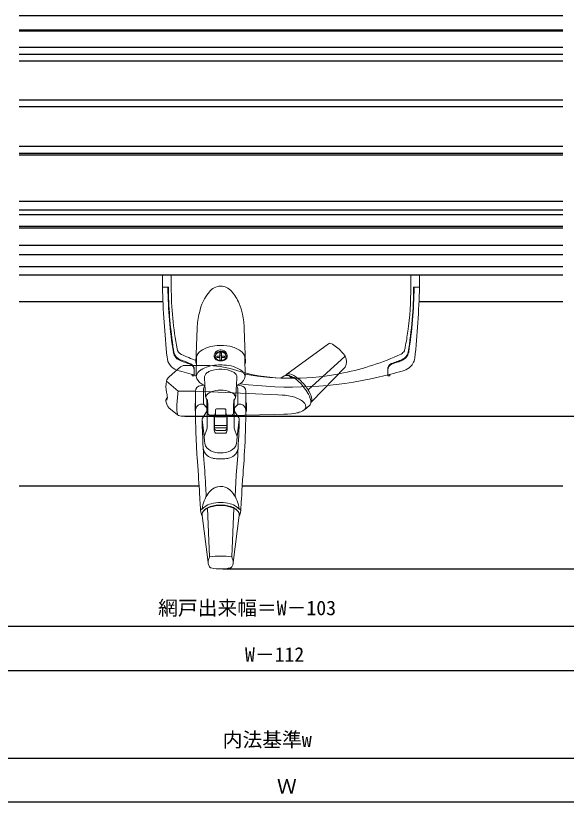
# Model space of a CAD drawing. Units: millimetres, scale not verified. Extents: x -525 to 525, y -783 to 778.
# Drawn here: x -121.1 to 129.4, y -491.7 to -133.7 of the extents above; entities that cross this region are included whole.
import ezdxf
from ezdxf.enums import TextEntityAlignment as Align

# ---------------------------------------------------------------- set-up
doc = ezdxf.new("R2010")
doc.units = ezdxf.units.MM
doc.header["$LTSCALE"] = 4
for name, color, linetype in [('0-4_YKK_12', 2, 'Continuous'), ('0-7_YKK_D', 6, 'Continuous'), ('0-9_YSS_K', 3, 'Continuous')]:
    doc.layers.add(name, color=color, linetype=linetype)
doc.layers.add('0-5_YKK_13', color=4, linetype='Continuous', lineweight=18)
doc.styles.add('ＭＳ ゴシック', font='')
doc.styles.get('ＭＳ ゴシック').set_extended_font_data('MS Gothic')

msp = doc.modelspace()

# ---------------------------------------------------------------- linework, layer by layer
at = {"layer": '0-4_YKK_12'}
for p, q in [((127.879, -133.663), (-119.621, -133.663)), ((127.879, -140.162), (-119.621, -140.163)), ((127.879, -140.659), (-119.621, -140.659)), ((127.879, -148.159), (-119.621, -148.159)), ((-119.621, -151.163), (127.879, -151.163)), ((-119.621, -154.163), (127.879, -154.163)), ((127.879, -172.163), (-119.621, -172.163)), ((127.879, -175.163), (-119.621, -175.163)), ((127.879, -193.163), (-119.621, -193.163)), ((-119.621, -196.159), (127.879, -196.163)), ((127.879, -197.162), (-119.621, -197.162)), ((127.879, -218.162), (-119.621, -218.162)), ((127.879, -222.163), (-119.621, -222.163)), ((-119.621, -224.163), (127.879, -224.163)), ((127.879, -229.663), (-119.621, -229.663)), ((-119.621, -230.163), (127.879, -230.163)), ((-119.621, -238.163), (127.879, -238.163)), ((-119.621, -242.363), (127.879, -242.363)), ((127.879, -247.963), (-119.621, -247.963)), ((-119.621, -251.663), (127.879, -251.663)), ((-119.621, -263.663), (-54.371, -263.663)), ((62.629, -263.663), (127.879, -263.663))]:
    msp.add_line(p, q, dxfattribs=at)
at = {"layer": '0-5_YKK_13'}
for p, q in [((-54.371, -257.163), (-54.371, -251.663)), ((-50.371, -251.663), (-50.371, -257.163)), ((58.629, -251.663), (58.629, -257.163)), ((-51.571, -257.163), (-54.371, -257.163)), ((-39.145, -291.741), (-38.595, -275.889)), ((2.19, -296.838), (21.183, -282.979)), ((-39.019, -297.315), (-38.881, -289.284)), ((-27.527, -288.209), (-28.227, -288.209)), ((-16.735, -297.684), (-16.872, -289.284)), ((11.931, -303.997), (28.822, -288.678)), ((57.681, -286.841), (57.657, -286.971)), ((-51.379, -298.039), (-46.143, -293.505)), ((-43.524, -292.794), (-32.86, -292.926)), ((-41.454, -292.044), (-42.299, -291.734)), ((-38.923, -291.74), (-39.145, -291.741)), ((54.905, -290.043), (54.74, -290.122)), ((55.236, -290.276), (55.369, -290.202)), ((-40.871, -296.954), (-40.871, -297.231)), ((-39.871, -297.203), (-39.871, -294.699)), ((13.486, -309.45), (28.748, -293.648)), ((48.129, -294.687), (48.129, -294.829)), ((49.129, -297.231), (49.129, -296.949)), ((-47.191, -304.553), (-52.512, -299.944)), ((-40.646, -297.521), (-40.245, -297.623)), ((-39.871, -297.333), (-39.871, -297.203)), ((-39.013, -297.843), (-39.01, -297.87)), ((-34.731, -306.822), (-35.248, -298.7)), ((-21.029, -306.872), (-20.505, -298.7)), ((-0.462, -298.567), (1.022, -297.615)), ((4.865, -298.203), (4.356, -297.941)), ((48.503, -297.623), (48.903, -297.521)), ((-37.343, -302.079), (-35.522, -301.787)), ((-35.633, -310.245), (-35.631, -303.552)), ((-18.408, -302.079), (-20.204, -301.777)), ((-20.12, -310.245), (-20.12, -303.581)), ((-16.377, -304.535), (-16.377, -315.782)), ((-36.127, -310.478), (-36.938, -310.479)), ((-33.876, -308.612), (-33.877, -314.497)), ((-33.767, -310.24), (-33.876, -310.24)), ((-21.978, -310.24), (-21.877, -310.24)), ((-21.973, -310.24), (-21.974, -310.227)), ((-19.057, -310.478), (-19.626, -310.478)), ((-19.057, -310.478), (-18.723, -310.484)), ((10.236, -312.997), (12.534, -311.025)), ((13.486, -309.45), (13.084, -309.98)), ((-47.576, -315.366), (-51.396, -312.058)), ((-34.353, -313.955), (-36.182, -316.764)), ((-34.026, -321.191), (-34.026, -314.688)), ((-33.877, -313.24), (-33.722, -313.24)), ((-33.715, -314.506), (-33.751, -313.24)), ((-30.42, -314.875), (-30.434, -315.187)), ((-30.277, -315.899), (-30.277, -313.161)), ((-29.777, -312.624), (-25.977, -312.624)), ((-25.477, -313.161), (-25.476, -315.9)), ((-25.316, -315.209), (-25.334, -314.864)), ((-21.877, -313.24), (-22.024, -313.24)), ((-22.02, -313.26), (-22.019, -313.24)), ((-21.727, -321.191), (-21.727, -314.734)), ((-21.627, -312.188), (-21.622, -313.149)), ((-19.598, -316.723), (-21.374, -314.007)), ((-16.077, -313.64), (-16.377, -313.64)), ((-36.242, -320.279), (-36.344, -317.346)), ((-35.36, -325.115), (-36.311, -317.392)), ((-30.737, -315.49), (-32.713, -315.49)), ((-30.777, -315.49), (-30.777, -322.438)), ((-30.627, -315.465), (-30.627, -321.255)), ((-25.477, -315.421), (-30.277, -315.421)), ((-25.777, -316.219), (-29.977, -316.219)), ((-25.127, -321.255), (-25.127, -315.468)), ((-25.016, -315.49), (-23.04, -315.49)), ((-24.977, -315.49), (-24.976, -322.438)), ((-20.393, -325.115), (-19.443, -317.392)), ((-35.298, -324.839), (-34.128, -321.775)), ((-30.627, -320.111), (-25.127, -320.111)), ((-25.127, -321.255), (-30.627, -321.255)), ((-24.977, -321.139), (-24.976, -321.123)), ((-20.455, -324.839), (-21.624, -321.775)), ((-35.36, -325.115), (-35.298, -324.839)), ((-35.286, -327.179), (-35.36, -325.115)), ((-26.027, -322.454), (-29.777, -322.454)), ((-35.779, -330.583), (-35.808, -330.427)), ((-29.356, -332.541), (-26.682, -332.543)), ((-31.203, -335.136), (-31.402, -335.099)), ((-26.04, -335.289), (-29.713, -335.289)), ((-24.55, -335.136), (-24.351, -335.099)), ((-32.927, -379.976), (-33.887, -357.845)), ((-22.827, -379.976), (-21.866, -357.845)), ((-36.818, -360.097), (-37.019, -358.967)), ((-33.571, -382.563), (-36.358, -361.129)), ((-22.183, -382.601), (-19.395, -361.129)), ((-18.93, -360.102), (-18.734, -358.967))]:
    msp.add_line(p, q, dxfattribs=at)
for points in [[(62.629, -251.663), (62.629, -257.163), (59.834, -257.163)], [(-16.832, -291.74), (-16.619, -291.74), (-17.121, -276.395)], [(-27.527, -289.151), (-26.077, -289.151), (-26.077, -288.545), (-27.527, -288.545), (-27.527, -287.289), (-28.227, -287.289), (-28.227, -288.545), (-29.677, -288.545), (-29.677, -289.151), (-28.227, -289.151)], [(-28.227, -288.545), (-28.227, -290.407), (-27.527, -290.407), (-27.527, -288.545)], [(48.129, -294.832), (48.129, -297.182), (48.129, -297.333)], [(-47.191, -304.553), (-39.199, -304.579), (-1.893, -306.248), (0.135, -306.335)], [(-39.377, -313.49), (-39.377, -309.99), (-39.377, -304.535)], [(7.901, -314.165), (8.528, -313.947), (9.161, -313.679), (9.483, -313.513), (9.892, -313.254), (10.236, -312.997), (10.443, -312.755), (10.607, -312.505), (10.734, -312.235), (10.811, -311.965), (10.846, -311.676), (10.835, -311.39), (10.785, -311.112), (10.676, -310.781), (10.542, -310.502), (10.358, -310.203), (10.126, -309.897), (9.774, -309.517), (9.551, -309.311), (9.168, -308.996), (8.863, -308.775), (8.457, -308.511), (7.891, -308.188), (6.755, -307.66), (5.818, -307.315), (4.726, -306.994), (3.751, -306.767), (2.916, -306.614)], [(-37.027, -358.825), (-37.06, -358.228), (-37.103, -357.431), (-37.159, -356.387), (-37.214, -355.395), (-37.293, -354.114), (-37.373, -352.785), (-37.459, -351.412), (-37.573, -349.622), (-37.684, -347.892), (-37.788, -346.321), (-37.913, -344.448), (-38.029, -342.734), (-38.16, -340.819), (-38.31, -338.59), (-38.442, -336.585), (-38.549, -334.909), (-38.644, -333.412), (-38.857, -329.55), (-39.123, -323.229), (-39.369, -316.191), (-39.377, -313.49), (-39.477, -313.49), (-39.477, -309.99), (-39.377, -309.99)], [(-34.127, -313.101), (-34.127, -312.188), (-34.127, -309.862), (-34.099, -308.384)], [(-34.076, -314.694), (-34.083, -314.368), (-34.087, -314.004), (-34.089, -313.58), (-34.091, -313.18), (-34.091, -312.694), (-34.091, -312.362), (-34.09, -311.729), (-34.083, -310.142), (-34.056, -308.442)], [(-33.802, -308.686), (-33.8, -309.76), (-33.797, -310.24)], [(-33.787, -310.24), (-33.788, -310.056), (-33.787, -309.869)], [(-33.721, -313.235), (-33.723, -312.894), (-33.728, -312.405), (-33.728, -311.661), (-33.756, -310.69), (-33.766, -310.24)], [(-22.023, -313.26), (-22.024, -313.24), (-22.025, -313.184), (-22.025, -313.053), (-22.025, -312.919), (-22.024, -312.782), (-22.023, -312.654), (-22.022, -312.53), (-22.02, -312.352), (-22.018, -312.163), (-22.013, -311.785), (-22.005, -311.322), (-21.996, -310.885), (-21.987, -310.503), (-21.98, -310.267), (-21.977, -310.228)], [(-21.956, -310.24), (-21.955, -310.106), (-21.953, -309.951), (-21.952, -309.74), (-21.952, -309.525), (-21.951, -309.031), (-21.947, -308.684)], [(-21.877, -308.615), (-21.876, -309.003), (-21.876, -310.24), (-21.877, -312.047), (-21.877, -313.24), (-21.877, -314.497), (-21.877, -314.54)], [(-21.68, -314.74), (-21.661, -312.047), (-21.675, -309.586), (-21.699, -308.425)], [(-16.077, -313.64), (-16.077, -309.84), (-16.377, -309.84)], [(0.858, -315.088), (2.59, -315.019), (4.346, -314.864), (5.746, -314.668)], [(-45.184, -315.88), (-37.774, -315.88), (-3.204, -315.173), (0.856, -315.078)], [(-19.938, -330.35), (-19.846, -328.629), (-19.758, -326.788), (-19.665, -324.54), (-19.613, -323.211), (-19.511, -320.279), (-19.409, -317.346), (-19.408, -317.311)], [(-18.724, -358.861), (-18.654, -357.564), (-18.585, -356.218), (-18.512, -354.939), (-18.421, -353.491), (-18.314, -351.743), (-18.195, -349.856), (-18.05, -347.614), (-17.864, -344.812), (-17.711, -342.555), (-17.581, -340.642), (-17.471, -339.023), (-17.397, -337.902), (-17.397, -338.029), (-17.241, -335.494), (-17.119, -333.578), (-17.016, -331.83), (-16.903, -329.686), (-16.796, -327.382), (-16.698, -325.003), (-16.614, -322.804), (-16.519, -320.214), (-16.41, -317.142), (-16.377, -315.782)], [(-36.242, -320.279), (-36.14, -323.211), (-36.023, -326.175), (-35.93, -328.174), (-35.808, -330.427)], [(-20.467, -327.179), (-20.393, -325.115), (-20.455, -324.839)], [(-34.447, -352.492), (-34.488, -351.743), (-34.526, -350.991), (-34.578, -349.992), (-34.642, -348.75), (-34.714, -347.379), (-34.812, -345.604), (-34.916, -343.849), (-35.019, -342.252), (-35.131, -340.614), (-35.239, -339.132), (-35.354, -337.598), (-35.515, -335.489), (-35.647, -333.77), (-35.731, -332.096), (-35.805, -330.448)], [(-21.307, -352.587), (-21.116, -348.854), (-20.978, -346.28), (-20.763, -342.689), (-20.398, -337.6), (-20.106, -333.77), (-20.022, -332.096), (-19.939, -330.378)]]:
    msp.add_lwpolyline(points, dxfattribs=at)
for centre, radius, start, end in [((396.356, -243.771), 450.926, 181.70183, 185.76277), ((-51.576, -257.463), 0.3, 89.13177, 179.93816), ((156.128, -254.876), 208.02, 180.71263, 188.85765), ((154.884, -254.636), 206.582, 180.70076, 188.15072), ((107.234, -256.482), 157.607, 180.24748, 190.54119), ((-27.503, -263.828), 7.125, 92.96322, 141.76008), ((-28.166, -263.601), 6.896, 41.20227, 87.54694), ((-74.175, -258.296), 132.808, 351.71611, 0.48879), ((-134.995, -255.563), 194.942, 350.78163, 359.52987), ((-147.523, -254.919), 207.673, 351.15773, 359.29805), ((59.834, -257.463), 0.3, 341.02945, 90.90299), ((-373.22, -244.604), 436.029, 354.0803, 358.34951), ((62.321, -257.463), 0.3, 359.98926, 88.44884), ((-16.296, -273.164), 21.709, 139.69271, 168.53901), ((-35.964, -270.965), 17.618, 20.79884, 42.5176), ((-39.692, -273.6), 22.068, 10.70377, 23.75796), ((-4.096, -277.307), 34.529, 165.82302, 177.64679), ((-50.138, -277.138), 33.026, 1.28898, 13.36951), ((135.555, -256.87), 187.131, 185.96683, 189.22032), ((-43.226, -264.92), 101.261, 348.80715, 352.99179), ((21.84, -283.761), 1.022, 63.4129, 130.04515), ((-44.245, -284.601), 3.541, 191.63763, 245.72424), ((-34.683, -289.829), 4.233, 122.28243, 172.61205), ((-28.643, -298.908), 15.138, 93.28631, 123.25481), ((-27.882, -288.898), 3.104, 90.14922, 150.71251), ((-27.872, -288.832), 2.515, 9.84675, 164.14525), ((-27.559, -301.943), 18.253, 77.66017, 96.13864), ((-27.871, -288.898), 3.104, 29.28749, 89.85078), ((-26.447, -297.009), 13.196, 54.63254, 77.79816), ((-20.872, -289.701), 4.021, 5.94499, 59.14226), ((14.809, -297.527), 16.481, 41.48105, 62.99962), ((52.278, -284.364), 3.86, 300.93975, 332.51074), ((50.387, -283.936), 5.755, 337.42539, 353.32502), ((-45.276, -288.415), 7.044, 185.1106, 249.12926), ((-44.581, -286.009), 4.913, 190.52238, 253.55072), ((-44.632, -285.879), 4.631, 192.16143, 249.71062), ((-1.376, -191.697), 105.858, 245.24581, 249.12996), ((-28.126, -288.601), 2.749, 153.60371, 179.80112), ((-27.717, -288.341), 3.168, 184.47868, 190.75625), ((-28.727, -288.419), 2.164, 193.71523, 238.76643), ((-28.727, -288.681), 1.654, 161.07986, 229.18843), ((-28.27, -288.927), 2.053, 116.88843, 181.23601), ((-28.016, -287.843), 2.746, 224.43853, 272.97482), ((-27.846, -289.435), 2.702, 61.0144, 120.02852), ((-27.592, -288.942), 2.147, 353.47219, 60.56318), ((-27.061, -288.666), 1.687, 301.85835, 8.31396), ((-26.914, -288.484), 2.039, 305.39611, 357.05823), ((-27.627, -288.601), 2.749, 0.19888, 26.39629), ((20.202, -293.919), 10.087, 31.30055, 46.42477), ((3.935, -178.179), 120.508, 281.54804, 294.68469), ((23.715, -291.088), 5.646, 333.03884, 25.26522), ((52.927, -285.9), 4.59, 295.52661, 348.78869), ((52.971, -286.078), 4.77, 300.17059, 349.21271), ((53.431, -288.361), 7.157, 308.91929, 350.24858), ((91.471, 62.628), 378.77, 248.65508, 249.31866), ((-44.261, -295.991), 3.118, 98.93665, 127.12597), ((0.067, -173.223), 126.195, 248.60329, 250.68671), ((-43.34, -301.184), 8.392, 87.33305, 100.46617), ((-42.636, -294.909), 2.766, 1.84416, 69.56946), ((-42.754, -294.618), 2.884, 358.38787, 63.13434), ((-29.164, -307.17), 14.502, 92.30093, 121.51192), ((-33.692, -332.664), 39.747, 70.72247, 88.80112), ((-27.894, -286.889), 3.903, 238.78866, 265.30335), ((-27.966, -311.111), 18.517, 85.1592, 95.51645), ((-27.937, -284.552), 6.233, 267.45609, 274.66438), ((-27.723, -287.887), 2.702, 266.81766, 305.07128), ((-27.645, -287.537), 3.234, 271.56725, 306.05599), ((-26.525, -306.71), 14.051, 54.24166, 88.84113), ((50.956, -294.59), 2.829, 114.47711, 181.96796), ((50.918, -294.924), 2.791, 111.51548, 178.16261), ((-29.421, -77.212), 228.94, 290.24075, 291.56841), ((-291.495, 646.029), 998.528, 289.99339, 290.19322), ((43.668, -265.184), 27.631, 290.14651, 294.75046), ((-5.814, -159.956), 141.412, 252.73447, 256.41654), ((-40.171, -296.817), 0.3, 257.96479, 358.71322), ((-34.831, -298.61), 4.258, 116.6904, 169.36916), ((-27.966, -311.111), 18.517, 118.2964, 119.25537), ((-32.615, -298.384), 2.652, 121.12951, 186.83328), ((-31.322, -299.401), 4.231, 105.66678, 129.0214), ((-27.877, -307.687), 13.183, 65.20283, 110.36789), ((-23.797, -298.877), 3.475, 22.05095, 65.34601), ((1.843, -224.234), 74.369, 252.46022, 268.22389), ((-21.419, -299.083), 4.888, 16.63634, 50.57067), ((4.134, -180.132), 118.554, 259.85715, 281.6427), ((3.069, -298.057), 1.466, 75.70535, 147.97788), ((0.982, -305.676), 9.366, 48.75062, 74.84042), ((4.587, -124.551), 178.059, 282.93533, 286.36992), ((48.429, -296.817), 0.3, 180, 283.67405), ((52.769, -286.931), 8.694, 283.31367, 306.39412), ((-42.194, -302.484), 10.626, 166.1733, 194.1577), ((-49.378, -300.52), 3.187, 128.89102, 169.58725), ((-40.558, -297.22), 0.314, 178.10566, 253.74306), ((-40.172, -297.332), 0.3, 255.87795, 0.23738), ((-37.222, -297.559), 1.814, 172.28103, 189.0211), ((-34.039, -296.77), 5.092, 192.47998, 239.50529), ((-23.599, -298.33), 3.116, 353.18859, 14.08029), ((-21.63, -296.876), 4.961, 299.69523, 350.62223), ((4.257, -125.293), 177.409, 262.42397, 283.08428), ((1.362, -274.089), 24.546, 265.73854, 278.25579), ((2.015, -298.864), 1.596, 88.3698, 128.4771), ((2.089, -300.775), 3.366, 51.84052, 107.24554), ((1.973, -301.823), 4.555, 58.45665, 89.47052), ((5.204, -296.337), 2.068, 239.97792, 261.18171), ((5.186, -297.555), 0.722, 243.61492, 271.34554), ((5.155, -299.305), 1.028, 35.07789, 88.23491), ((-9.706, -318.052), 24.91, 29.62623, 50.8749), ((-4.37, -313.516), 18.824, 34.79987, 52.23731), ((48.429, -297.332), 0.3, 180.06874, 284.16262), ((48.829, -297.23), 0.3, 284.40057, 359.96204), ((-36.848, -304.558), 2.529, 96.91709, 179.46262), ((-32.155, -294.856), 7.724, 234.66382, 248.00826), ((-33.454, -303.524), 2.178, 153.60168, 180.7276), ((-34.291, -303.259), 1.317, 124.01733, 147.07522), ((-27.889, -316.036), 11.98, 67.87654, 111.48142), ((-21, -302.745), 0.67, 19.44425, 64.6978), ((-23.021, -295.833), 6.587, 290.59322, 306.13475), ((-22.769, -303.629), 2.646, 1.85937, 24.76319), ((-18.882, -304.539), 2.506, 0.10292, 81.51399), ((0.18, -311.325), 13.86, 13.29978, 37.82311), ((-50.203, -309.325), 2.677, 136.33059, 171.29307), ((-65.089, -308.189), 12.969, 3.1465, 14.1278), ((-54.44, -307.682), 2.309, 336.67414, 5.09132), ((12.265, -313.444), 60.116, 171.49437, 177.8366), ((-32.131, -306.688), 2.604, 182.76086, 229.87192), ((-31.182, -308.417), 3.694, 107.22427, 161.18233), ((-24.386, -308.258), 3.47, 17.45934, 73.09591), ((-23.621, -306.699), 2.597, 310.02082, 357.00193), ((-0.488, -326.499), 20.174, 80.28652, 88.22889), ((2.039, -311.129), 11.28, 11.69437, 32.49667), ((-50.903, -308.807), 1.95, 183.33873, 190.70989), ((-40.867, -306.25), 12.303, 193.72507, 201.94823), ((-49.724, -309.912), 2.72, 200.13307, 232.09265), ((-31.018, -311.7), 16.8, 177.17498, 193.07953), ((-35.012, -313.883), 4.364, 145.16605, 178.4804), ((-36.715, -312.836), 2.371, 96.89876, 152.11233), ((-36.161, -311.59), 1.113, 47.99601, 88.2659), ((-34.877, -310.237), 0.754, 180.60468, 224.31642), ((-27.139, -304.567), 10.34, 216.81876, 227.48356), ((-38.523, -310.208), 4.757, 359.61495, 4.0892), ((-30.572, -302.788), 12.976, 313.57946, 321.54617), ((-21.103, -310.155), 0.987, 314.66933, 354.77499), ((-19.605, -311.52), 1.042, 91.12193, 140.50342), ((-18.928, -312.585), 2.111, 38.65709, 84.44929), ((-20.529, -313.852), 4.153, 359.4306, 38.49619), ((11.745, -310.022), 1.277, 308.18329, 343.71727), ((10.336, -309.411), 2.806, 339.803, 11.70058), ((10.849, -308.415), 2.833, 338.58362, 5.6372), ((-35.82, -313.11), 1.693, 330.13824, 0.30269), ((-34.073, -314.498), 0.196, 269.30028, 1.14317), ((-19.776, -312.941), 13.97, 181.2267, 182.92511), ((-64.494, -313.382), 30.773, 359.49262, 0.26346), ((-32.702, -314.474), 1.016, 178.33082, 269.37423), ((-30.241, -314.927), 0.186, 101.03503, 164.25939), ((-29.777, -313.124), 0.5, 90, 180), ((-25.975, -313.124), 0.5, 355.78511, 90.13196), ((-25.519, -314.934), 0.194, 18.07808, 77.42674), ((-23.007, -314.519), 0.965, 268.60949, 359.27887), ((-125.273, -310.639), 103.304, 357.80505, 358.55741), ((-21.677, -314.54), 0.2, 175.967, 268.93971), ((-19.897, -313.113), 1.727, 180.88883, 210.97288), ((4.515, -304.515), 10.227, 276.91785, 289.33508), ((-46.165, -313.348), 2.463, 235.04548, 263.93861), ((-45.186, -306.663), 9.217, 262.27553, 270.0121), ((-35.377, -317.3), 0.969, 143.55976, 182.74306), ((-35.348, -317.262), 0.971, 149.12902, 187.71056), ((-30.725, -315.196), 0.291, 269.82109, 1.51358), ((-29.967, -315.91), 0.31, 177.98905, 268.23319), ((-25.779, -315.916), 0.303, 270.37979, 3.31734), ((-25.017, -315.19), 0.3, 180.2729, 270.34758), ((-20.459, -317.325), 1.05, 0.7756, 34.99232), ((-20.435, -317.27), 1, 352.98574, 33.17795), ((-35.887, -321.165), 1.862, 340.88072, 0.7939), ((-29.082, -321.106), 1.694, 180.54007, 211.82675), ((-29.745, -321.566), 0.889, 208.69733, 267.98363), ((-26.083, -321.491), 0.989, 298.49899, 324.4397), ((-26.586, -321.129), 1.609, 321.81792, 359.63027), ((-19.866, -321.165), 1.862, 179.2061, 199.11928), ((-28.942, -322.411), 1.835, 175.50889, 208.95102), ((-29.779, -322.857), 0.879, 208.39472, 278.87331), ((-27.875, -358.382), 34.701, 86.93729, 92.92035), ((-25.988, -321.665), 0.79, 267.14017, 296.6902), ((-25.983, -322.827), 0.905, 269.46566, 333.13899), ((-26.92, -322.384), 1.944, 333.81114, 1.38276), ((-29.949, -327.001), 5.33, 181.90475, 231.16262), ((-25.794, -327.001), 5.33, 308.83738, 358.09525), ((-31.246, -330.217), 4.548, 184.61846, 232.01356), ((-29.181, -325.823), 6.722, 232.45365, 271.67849), ((-26.561, -325.823), 6.722, 268.32151, 307.54635), ((-24.507, -330.217), 4.548, 307.98644, 355.38154), ((-30.29, -329.491), 5.717, 228.94047, 258.78237), ((-29.021, -321.172), 14.133, 261.11556, 267.12956), ((-26.732, -321.172), 14.133, 272.87044, 278.88444), ((-25.463, -329.491), 5.717, 281.21763, 311.05953), ((-27.585, -355.01), 7.128, 97.65788, 146.5772), ((-27.885, -353.741), 5.843, 68.59227, 114.96267), ((-28.158, -355.01), 7.128, 33.4228, 70.27182), ((-21.593, -359.783), 14.772, 143.84574, 173.7047), ((-34.15, -359.783), 14.772, 6.2953, 36.15426), ((-37.152, -356.677), 1.726, 303.85629, 318.65586), ((-31.025, -362.928), 6.043, 105.28166, 143.73956), ((-30.732, -363.89), 6.843, 106.98546, 138.53866), ((-355.388, -8.662), 473.297, 312.46336, 312.58537), ((-30.22, -363.946), 8.385, 103.94165, 125.70126), ((-27.877, -371.901), 15.344, 69.00703, 108.44514), ((-27.911, -371.918), 15.55, 67.76079, 107.61826), ((-28.322, -368.447), 13.233, 88.04831, 107.22412), ((-27.421, -368.447), 13.233, 72.77588, 91.95169), ((-25.522, -363.946), 8.385, 54.29874, 76.05835), ((-25.01, -363.89), 6.843, 41.46134, 73.01454), ((-24.617, -362.833), 5.906, 36.10157, 63.98911), ((299.645, -8.662), 473.297, 227.41463, 227.53664), ((-18.59, -356.677), 1.726, 221.34414, 236.14371), ((-36.501, -358.87), 0.527, 118.64041, 190.56298), ((-34.312, -359.599), 2.555, 191.11171, 216.78306), ((-39.421, -352.716), 6.286, 295.10981, 298.3932), ((-37.218, -356.56), 1.86, 295.35381, 303.4599), ((-33.558, -360.965), 2.815, 145.23222, 183.34045), ((-33.548, -360.965), 2.815, 145.23222, 183.34045), ((-22.195, -360.965), 2.815, 356.65955, 34.76778), ((-22.077, -360.863), 2.695, 0.27735, 33.59123), ((-18.525, -356.56), 1.86, 236.5401, 244.64619), ((-21.466, -359.573), 2.591, 323.08704, 352.20277), ((-16.322, -352.716), 6.286, 241.6068, 244.89019), ((-19.242, -358.87), 0.527, 349.43702, 61.35959), ((-25.961, -383.135), 7.631, 155.52364, 175.70316), ((-29.605, -382.351), 3.972, 183.06142, 207.71551), ((-27.876, -415.109), 35.494, 81.82315, 98.18098), ((-30.148, -383.156), 7.982, 3.28317, 23.48157), ((-25.196, -382.62), 3.018, 326.8514, 358.50656), ((-31.929, -383.72), 1.284, 204.30576, 260.63944), ((-27.856, -366.404), 19.072, 256.92811, 283.46293), ((-23.798, -383.783), 1.229, 278.1767, 337.2336)]:
    msp.add_arc(centre, radius, start, end, dxfattribs=at)
for centre, major_axis, ratio, start_param, end_param in [((-33.783, -309.876), (0, -0.0537), 0.079173, 1.7015705, 4.5816148), ((-21.976, -310.227), (0, 0.0132), 0.113308, 4.636778, 7.9295926), ((-33.725, -313.655), (0, -0.0138), 0.185519, 4.712389, 7.8539816)]:
    msp.add_ellipse(centre, major_axis=major_axis, ratio=ratio, start_param=start_param, end_param=end_param, dxfattribs=at)
msp.add_ellipse((-22.022, -313.26), major_axis=(0, -0.00613), ratio=0.244872, dxfattribs=at)
at = {"layer": '0-7_YKK_D'}
for p, q in [((-44.184, -315.88), (313.129, -315.88)), ((-26.856, -385.475), (185.629, -385.475)), ((232.629, -411.666), (-224.371, -411.666)), ((-219.871, -431.666), (228.129, -431.666)), ((-245.371, -471.666), (253.629, -471.666)), ((273.629, -491.666), (-265.371, -491.666))]:
    msp.add_line(p, q, dxfattribs=at)
at = {"layer": '0-9_YSS_K'}
for p, q in [((-119.621, -347.663), (-37.914, -347.663)), ((-17.84, -347.663), (127.879, -347.663))]:
    msp.add_line(p, q, dxfattribs=at)

# ---------------------------------------------------------------- texts
at = {"layer": '0-7_YKK_D', "style": 'ＭＳ ゴシック'}
for s, p in [('網戸出来幅＝W－103', (-56.34, -408.49)), ('W－112', (-16.812, -429.666)), ('内法基準w', (-26.937, -468.439)), ('Ｗ', (-2.263, -489.666))]:
    msp.add_text(s, height=6.598, dxfattribs=at).set_placement(p, align=Align.BOTTOM_LEFT)

doc.saveas('drawing.dxf')
